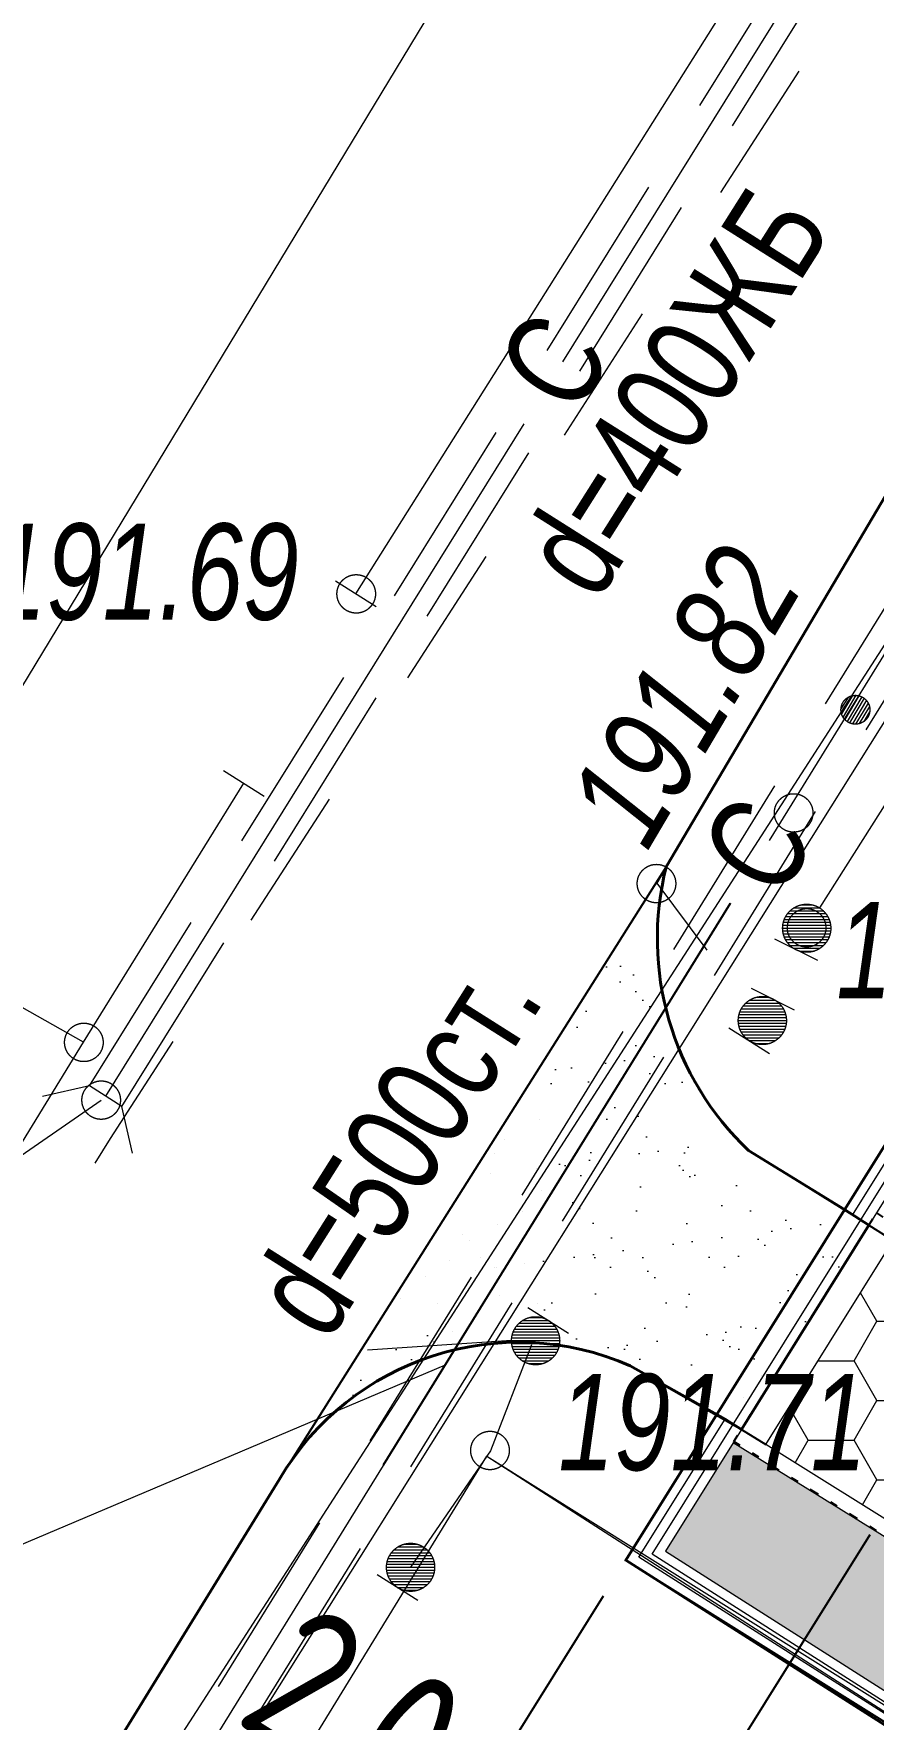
# Model space of a CAD drawing. Header units: millimetres. Extents: x -38151500 to -28914887, y -20564105 to -20349562.
# Drawn here: x -32302454 to -32293731, y -20509929 to -20492416 of the extents above; entities that cross this region are included whole.
import ezdxf
from ezdxf.xclip import XClip

# ---------------------------------------------------------------- set-up
doc = ezdxf.new("R2010")
doc.units = ezdxf.units.MM
doc.header["$MEASUREMENT"] = 0
doc.header["$XCLIPFRAME"] = 0
for name, pattern in [('ГОСТ 2.303 6', [480, 80, -150, 100, -150]), ('Новофедоровское_снт 28_07$0$l049', [3000, 2000, -1000]), ('Новофедоровское_снт 28_07$0$l189_2', [3000, 1500, -1500])]:
    doc.linetypes.add(name, pattern=pattern)
doc.layers.add('!!! ПОДОСНОВА', color=7, linetype='Continuous')
doc.layers.add('Новый_РАЗМЕРЫ', color=7, linetype='Continuous')
for name, color, linetype, lineweight in [('Новый_0-Жирная_Ном._пера__7', 7, 'Continuous', 25), ('Новый_0-Тонкая_Ном._пера__7', 7, 'Continuous', 25), ('Новый_0_Ном._пера__7', 7, 'Continuous', 25), ('Новый_ГП_БК_15.30_Ном._пера__206', 206, 'Continuous', 25), ('Новый_ГП_Благоустройство штриховка_Ном._пера__250', 7, 'Continuous', 20), ('Новый_ГП_Благоустройство штриховка_Ном._пера__252', 251, 'Continuous', 13), ('Новый_ГП_Граница участка_Ном._пера__1', 1, 'Continuous', 40), ('Новый_ГП_Дороги_проезды_Ном._пера__251', 250, 'Continuous', 40), ('Новый_ГП_Ограждение_Ном._пера__152', 152, 'Continuous', 18), ('Новый_ГП_озеленение_газон_Ном._пера__74', 74, 'Continuous', 20), ('Новый_ГП_Текст_Ном._пера__250', 7, 'Continuous', 20), ('Новый_ГП_Тротуар_Дорожки_Ном._пера__24', 26, 'Continuous', 13), ('Новый_РАЗМЕРЫ_Ном._пера__7', 7, 'Continuous', 25), ('Чертеж_1_Новофедоровское_снт 28_07$0$tp_отметки_новые_Ном._пера__253', 252, 'Continuous', 18), ('Чертеж_1_Новофедоровское_снт 28_07$0$tp_трубы под дорогой_Ном._пера__253', 252, 'Continuous', 18), ('Чертеж_1_Новофедоровское_снт 28_07$0$U_ТЕКСТ_БЕЛЫЙ_Ном._пера__253', 252, 'Continuous', 18), ('Чертеж_1_Новый_ГП_Топография_Ном._пера__253', 252, 'Continuous', 18), ('Чертеж_1_Новый_Новофедоровское_снт 28_07$0$tp_Дороги_Ном._пера__253', 252, 'Continuous', 18), ('Чертеж_1_Новый_Новофедоровское_снт 28_07$0$tp_ЛЭП нн_Ном._пера__253', 252, 'Continuous', 18), ('Чертеж_1_Новый_Новофедоровское_снт 28_07$0$tp_Ограждения ДЕР_Ном._пера__253', 252, 'Continuous', 18), ('Чертеж_1_Новый_Новофедоровское_снт 28_07$0$tp_Ограждения мет_Ном._пера__253', 252, 'Continuous', 18), ('Чертеж_1_Новый_Новофедоровское_снт 28_07$0$tp_Ограждения рабица_Ном._пера__253', 252, 'Continuous', 18), ('Чертеж_1_Новый_Новофедоровское_снт 28_07$0$tp_Ограждения_Ном._пера__253', 252, 'Continuous', 18), ('Чертеж_1_Новый_Новофедоровское_снт 28_07$0$tp_Ограждения_Ном._пера__7', 7, 'Continuous', 18), ('Чертеж_1_Новый_Новофедоровское_снт 28_07$0$tp_отметки_новые_Ном._пера__253', 252, 'Continuous', 18), ('Чертеж_1_Новый_Новофедоровское_снт 28_07$0$tp_отметки_новые_Ном._пера__7', 7, 'Continuous', 18), ('Чертеж_1_Новый_Новофедоровское_снт 28_07$0$tp_растительность полоса кустов_Ном._пера__253', 252, 'Continuous', 18), ('Чертеж_1_Новый_Новофедоровское_снт 28_07$0$tp_трубы под дорогой_Ном._пера__253', 252, 'Continuous', 18), ('Чертеж_1_Новый_Новофедоровское_снт 28_07$0$U_Водосток_Ном._пера__253', 252, 'Continuous', 18), ('Чертеж_1_Новый_Новофедоровское_снт 28_07$0$U_Газопровод_Ном._пера__253', 252, 'Continuous', 18)]:
    doc.layers.add(name, color=color, linetype=linetype, lineweight=lineweight)
doc.styles.add('РЎР“Р•РќР•Р\xa0РР\xa0_РЎРўРР›Р¬_1', font='arial.ttf', dxfattribs={"width": 0.75})
doc.styles.add('РЎР“Р•РќР•Р\xa0РР\xa0_РЎРўРР›Р¬_3', font='arial.ttf', dxfattribs={"width": 0.749999})
doc.styles.add('РЎР“Р•РќР•Р\xa0РР\xa0_РЎРўРР›Р¬_7', font='')
doc.styles.get('РЎР“Р•РќР•Р\xa0РР\xa0_РЎРўРР›Р¬_7').set_extended_font_data('GOST_type_A')
doc.linetypes.add('МЕЖА', pattern='A,0,[7,РіРµРЅРїРїР»Р°РЅ 2025_06_18 dima РІР°СЂРёР°РЅС‚ 21.Shx,S=39.68254,R=0,X=0,Y=1.38778e-17],-5480,0', length=5480)
doc.linetypes.add('Новофедоровское_снт 28_07$0$l474_2o', pattern='A,0,[3,РіРµРЅРїРїР»Р°РЅ 2025_06_18 dima РІР°СЂРёР°РЅС‚ 21.Shx,S=31.746032,R=0,X=0,Y=0],-5000,0', length=5000)
doc.linetypes.add('Новофедоровское_снт 28_07$0$lm334', pattern='A,0,[4,РіРµРЅРїРїР»Р°РЅ 2025_06_18 dima РІР°СЂРёР°РЅС‚ 21.Shx,S=79.365079,R=0,X=0,Y=0],-11000,0', length=11000)
doc.linetypes.add('Новофедоровское_снт 28_07$0$З ДЕРЕВ', pattern='A,0,[2,РіРµРЅРїРїР»Р°РЅ 2025_06_18 dima РІР°СЂРёР°РЅС‚ 21.Shx,S=19.84127,R=0,X=0,Y=0.2],-2500,0', length=2500)
doc.linetypes.add('Новофедоровское_снт 28_07$0$ЗАБОР_СЕТКА', pattern='A,0,[1,РіРµРЅРїРїР»Р°РЅ 2025_06_18 dima РІР°СЂРёР°РЅС‚ 21.Shx,S=39.68254,R=0,X=0,Y=2.77556e-17],-5000,0', length=5000)
doc.linetypes.add('Новофедоровское_снт 28_07$0$МЕЖА', pattern='A,0,[5,РіРµРЅРїРїР»Р°РЅ 2025_06_18 dima РІР°СЂРёР°РЅС‚ 21.Shx,S=46.746032,R=0,X=0,Y=6.93889e-18],-6500,0', length=6500)
doc.dimstyles.new('СГЕНЕРИР_СТИЛЬ__2', dxfattribs={"dimtxt": 1500, "dimasz": 658.316413, "dimexe": 0.18, "dimexo": 437.5, "dimgap": 0, "dimtad": 1, "dimdec": 1, "dimlfac": 0.001, "dimzin": 0, "dimdsep": 46, "dimtxsty": 'РЎР“Р•РќР•Р\xa0РР\xa0_РЎРўРР›Р¬_7', "dimblk": 'ARROWHEAD_6', "dimblk1": 'ARROWHEAD_6', "dimblk2": 'ARROWHEAD_6', "dimcen": 0.09, "dimclrd": 7, "dimclre": 7, "dimclrt": 7, "dimadec": 1, "dimazin": 0, "dimtfac": 1, "dimtdec": 4, "dimtmove": 0, "dimatfit": 3, "dimfxl": 0, "dimtolj": 1, "dimtzin": 0, "dimarcsym": 0})
doc.dimstyles.new('СГЕНЕРИР_СТИЛЬ__3', dxfattribs={"dimtxt": 1500, "dimasz": 658.316413, "dimexe": 0.18, "dimexo": 437.5, "dimgap": 0, "dimtad": 1, "dimdec": 1, "dimlfac": 0.001, "dimzin": 0, "dimdsep": 46, "dimtxsty": 'РЎР“Р•РќР•Р\xa0РР\xa0_РЎРўРР›Р¬_7', "dimblk": 'ARROWHEAD_6', "dimblk1": 'ARROWHEAD_6', "dimblk2": 'ARROWHEAD_6', "dimcen": 0.09, "dimclrd": 7, "dimclre": 7, "dimclrt": 7, "dimadec": 1, "dimazin": 0, "dimtfac": 1, "dimtdec": 4, "dimtmove": 2, "dimatfit": 3, "dimfxl": 0, "dimtolj": 1, "dimtzin": 0, "dimarcsym": 0})

# ---------------------------------------------------------------- blocks, each defined once
blk = doc.blocks.new('Чертеж_5_1', base_point=(5813927, -7296))
at = {"layer": 'Чертеж_1_Новый_ГП_Топография_Ном._пера__253', "color": 252, "linetype": 'Новофедоровское_снт 28_07$0$МЕЖА', "lineweight": 18, "flags": 128}
for points in [[(-32308273, -20524360), (-32308233, -20524296), (-32297746, -20507196), (-32271576, -20524004), (-32260015, -20507967), (-32250099, -20495163), (-32251853, -20487946), (-32253858, -20480799), (-32259351, -20482761), (-32262207, -20481924), (-32276478, -20473145), (-32266529, -20456936), (-32274137, -20452238), (-32315168, -20519982)], [(-32277303, -20473796), (-32257903, -20485776), (-32255433, -20481776), (-32250993, -20493826), (-32260723, -20507436), (-32259863, -20507996), (-32271223, -20523486), (-32271553, -20524026), (-32271823, -20523856), (-32296303, -20508276), (-32285623, -20491166), (-32287333, -20490046)]]:
    blk.add_lwpolyline(points, close=True, dxfattribs=at)
at = {"layer": 'Чертеж_1_Новый_Новофедоровское_снт 28_07$0$tp_Дороги_Ном._пера__253', "color": 252, "linetype": 'Новофедоровское_снт 28_07$0$l189_2', "lineweight": 18, "flags": 128}
for points in [[(-32278903, -20476222), (-32279771, -20476352), (-32280400, -20476906), (-32289164, -20489694), (-32295981, -20501242), (-32295049, -20502487)], [(-32314283, -20524654), (-32313514, -20523174), (-32301656, -20503895), (-32288152, -20482967), (-32288924, -20481881)], [(-32297488, -20505994), (-32299082, -20506102), (-32309754, -20523450), (-32311520, -20526073)]]:
    blk.add_lwpolyline(points, dxfattribs=at)
at = {"layer": 'Чертеж_1_Новый_Новофедоровское_снт 28_07$0$tp_ЛЭП нн_Ном._пера__253', "color": 252, "linetype": 'Continuous', "lineweight": 18, "flags": 128}
blk.add_lwpolyline([(-32310273, -20525995), (-32309162, -20524332), (-32288548, -20491490), (-32263511, -20451362), (-32262302, -20449768)], dxfattribs=at)
at = {"layer": 'Чертеж_1_Новый_Новофедоровское_снт 28_07$0$tp_Ограждения ДЕР_Ном._пера__253', "color": 252, "linetype": 'Новофедоровское_снт 28_07$0$З ДЕРЕВ', "lineweight": 18, "flags": 128}
for points in [[(-32299106, -20498235), (-32292198, -20487269)], [(-32310834, -20517424), (-32301938, -20502895), (-32300270, -20500204)], [(-32297281, -20506038), (-32297708, -20507141), (-32298538, -20508350)]]:
    blk.add_lwpolyline(points, dxfattribs=at)
at = {"layer": 'Чертеж_1_Новый_Новофедоровское_снт 28_07$0$tp_Ограждения мет_Ном._пера__253', "color": 252, "linetype": 'Новофедоровское_снт 28_07$0$l474_2o', "lineweight": 18, "flags": 128}
blk.add_lwpolyline([(-32301938, -20502895), (-32304226, -20501602)], dxfattribs=at)
at = {"layer": 'Чертеж_1_Новый_Новофедоровское_снт 28_07$0$tp_Ограждения рабица_Ном._пера__253', "color": 252, "linetype": 'Новофедоровское_снт 28_07$0$ЗАБОР_СЕТКА', "lineweight": 18, "flags": 128}
for points in [[(-32280957, -20480471), (-32294289, -20501499)], [(-32297746, -20507196), (-32288083, -20513241), (-32283015, -20516413), (-32279875, -20519049), (-32278871, -20518387)]]:
    blk.add_lwpolyline(points, dxfattribs=at)
at = {"layer": 'Чертеж_1_Новый_Новофедоровское_снт 28_07$0$tp_Ограждения_Ном._пера__253', "color": 252, "linetype": 'Continuous', "lineweight": 18, "flags": 128}
for points in [[(-32299318, -20498102), (-32298895, -20498368)], [(-32300482, -20500071), (-32300059, -20500337)], [(-32294758, -20501819), (-32294311, -20502043)], [(-32294998, -20502333), (-32294551, -20502557)], [(-32295233, -20502744), (-32294810, -20503010)], [(-32297320, -20505651), (-32296897, -20505917)], [(-32298887, -20508425), (-32298464, -20508691)]]:
    blk.add_lwpolyline(points, dxfattribs=at)
at = {"layer": 'Чертеж_1_Новый_Новофедоровское_снт 28_07$0$tp_Ограждения_Ном._пера__7', "color": 7, "linetype": 'Continuous', "lineweight": 18}
for p, q in [((-32294593, -20501528), (-32294252, -20501528)), ((-32294554, -20501498), (-32294291, -20501498)), ((-32294483, -20501468), (-32294363, -20501468)), ((-32294669, -20501678), (-32294175, -20501678)), ((-32294664, -20501648), (-32294181, -20501648)), ((-32294653, -20501618), (-32294190, -20501618)), ((-32294639, -20501588), (-32294204, -20501588)), ((-32294620, -20501558), (-32294225, -20501558)), ((-32294671, -20501708), (-32294172, -20501708)), ((-32294670, -20501738), (-32294175, -20501738)), ((-32294665, -20501768), (-32294179, -20501768)), ((-32294655, -20501798), (-32294188, -20501798)), ((-32294641, -20501828), (-32294203, -20501828)), ((-32294623, -20501858), (-32294222, -20501858)), ((-32294597, -20501888), (-32294248, -20501888)), ((-32294560, -20501918), (-32294285, -20501918)), ((-32294496, -20501948), (-32294346, -20501948)), ((-32295114, -20502577), (-32294651, -20502577)), ((-32295100, -20502547), (-32294665, -20502547)), ((-32295081, -20502517), (-32294686, -20502517)), ((-32295054, -20502487), (-32294713, -20502487)), ((-32295015, -20502457), (-32294752, -20502457)), ((-32294944, -20502427), (-32294824, -20502427)), ((-32295132, -20502667), (-32294633, -20502667)), ((-32295131, -20502697), (-32294636, -20502697)), ((-32295130, -20502637), (-32294636, -20502637)), ((-32295126, -20502727), (-32294640, -20502727)), ((-32295125, -20502607), (-32294642, -20502607)), ((-32295116, -20502757), (-32294649, -20502757)), ((-32295102, -20502787), (-32294664, -20502787)), ((-32295084, -20502817), (-32294683, -20502817)), ((-32295058, -20502847), (-32294709, -20502847)), ((-32295021, -20502877), (-32294746, -20502877)), ((-32294957, -20502907), (-32294807, -20502907)), ((-32297470, -20505904), (-32297007, -20505904)), ((-32297456, -20505874), (-32297021, -20505874)), ((-32297437, -20505844), (-32297042, -20505844)), ((-32297410, -20505814), (-32297069, -20505814)), ((-32297371, -20505784), (-32297108, -20505784)), ((-32297300, -20505754), (-32297180, -20505754)), ((-32297488, -20505994), (-32296989, -20505994)), ((-32297487, -20506024), (-32296992, -20506024)), ((-32297486, -20505964), (-32296992, -20505964)), ((-32297482, -20506054), (-32296996, -20506054)), ((-32297481, -20505934), (-32296998, -20505934)), ((-32297472, -20506084), (-32297005, -20506084)), ((-32297458, -20506114), (-32297020, -20506114)), ((-32297440, -20506144), (-32297039, -20506144)), ((-32297414, -20506174), (-32297065, -20506174)), ((-32297377, -20506204), (-32297102, -20506204)), ((-32297313, -20506234), (-32297163, -20506234)), ((-32298709, -20508168), (-32298368, -20508168)), ((-32298670, -20508138), (-32298407, -20508138)), ((-32298599, -20508108), (-32298479, -20508108)), ((-32298787, -20508348), (-32298288, -20508348)), ((-32298785, -20508318), (-32298291, -20508318)), ((-32298780, -20508288), (-32298297, -20508288)), ((-32298769, -20508258), (-32298306, -20508258)), ((-32298755, -20508228), (-32298320, -20508228)), ((-32298736, -20508198), (-32298341, -20508198)), ((-32298786, -20508378), (-32298291, -20508378)), ((-32298781, -20508408), (-32298295, -20508408)), ((-32298771, -20508438), (-32298304, -20508438)), ((-32298757, -20508468), (-32298319, -20508468)), ((-32298739, -20508498), (-32298338, -20508498)), ((-32298713, -20508528), (-32298364, -20508528)), ((-32298676, -20508558), (-32298401, -20508558)), ((-32298612, -20508588), (-32298462, -20508588))]:
    blk.add_line(p, q, dxfattribs=at)
for centre in [(-32294422, -20501710), (-32294883, -20502669), (-32297239, -20505996), (-32298538, -20508350)]:
    blk.add_circle(centre, 250, dxfattribs=at)
at = {"layer": 'Чертеж_1_Новый_Новофедоровское_снт 28_07$0$tp_отметки_новые_Ном._пера__253', "color": 252, "linetype": 'Continuous', "lineweight": 18, "flags": 128}
blk.add_lwpolyline([(-32311918, -20505517), (-32304677, -20505517), (-32301753, -20503496)], dxfattribs=at)
at = {"layer": 'Чертеж_1_Новый_Новофедоровское_снт 28_07$0$tp_отметки_новые_Ном._пера__7', "color": 7, "linetype": 'Continuous', "lineweight": 18}
for centre in [(-32299103, -20498236), (-32295983, -20501246), (-32294423, -20501706), (-32301933, -20502896), (-32301753, -20503496), (-32297713, -20507136)]:
    blk.add_circle(centre, 200, dxfattribs=at)
at = {"layer": 'Чертеж_1_Новый_Новофедоровское_снт 28_07$0$tp_растительность полоса кустов_Ном._пера__253', "color": 252, "linetype": 'Continuous', "lineweight": 18, "flags": 128}
for points in [[(-32293993, -20499311), (-32294066, -20499432)], [(-32293948, -20499293), (-32294060, -20499481)], [(-32293911, -20499290), (-32294045, -20499515)], [(-32293879, -20499295), (-32294026, -20499542)], [(-32293850, -20499306), (-32294003, -20499561)], [(-32293825, -20499321), (-32293977, -20499576)], [(-32293802, -20499342), (-32293948, -20499586)], [(-32293784, -20499370), (-32293915, -20499590)], [(-32293770, -20499406), (-32293877, -20499584)], [(-32293768, -20499460), (-32293828, -20499561)]]:
    blk.add_lwpolyline(points, dxfattribs=at)
at = {"layer": 'Чертеж_1_Новый_Новофедоровское_снт 28_07$0$tp_растительность полоса кустов_Ном._пера__253', "color": 252, "linetype": 'Continuous', "lineweight": 18}
for centre, radius in [((-32293916, -20499440), 150), ((-32294558, -20500512), 200)]:
    blk.add_circle(centre, radius, dxfattribs=at)
at = {"layer": 'Чертеж_1_Новый_Новофедоровское_снт 28_07$0$tp_трубы под дорогой_Ном._пера__253', "color": 252, "linetype": 'Новофедоровское_снт 28_07$0$l049', "lineweight": 18, "flags": 128}
for points in [[(-32301876, -20503349), (-32291933, -20487379)], [(-32301537, -20503561), (-32291594, -20487591)], [(-32288449, -20490021), (-32302282, -20512414)], [(-32288027, -20490289), (-32301860, -20512682)]]:
    blk.add_lwpolyline(points, dxfattribs=at)
at = {"layer": 'Чертеж_1_Новый_Новофедоровское_снт 28_07$0$tp_трубы под дорогой_Ном._пера__253', "color": 252, "linetype": 'Continuous', "lineweight": 18, "flags": 128}
blk.add_lwpolyline([(-32301427, -20504048), (-32301537, -20503561), (-32301876, -20503349), (-32302364, -20503459)], dxfattribs=at)
at = {"layer": 'Чертеж_1_Новый_Новофедоровское_снт 28_07$0$U_Водосток_Ном._пера__253', "color": 252, "linetype": 'Continuous', "lineweight": 18, "flags": 128}
for points in [[(-32296957, -20495826), (-32291763, -20487485)], [(-32288239, -20490158), (-32294812, -20500798)], [(-32301706, -20503455), (-32297357, -20496469)], [(-32295214, -20501449), (-32302069, -20512546)]]:
    blk.add_lwpolyline(points, dxfattribs=at)
at = {"layer": 'Чертеж_1_Новый_Новофедоровское_снт 28_07$0$U_Газопровод_Ном._пера__253', "color": 252, "linetype": 'Новофедоровское_снт 28_07$0$lm334', "lineweight": 18, "flags": 128}
blk.add_lwpolyline([(-32309591, -20523523), (-32287143, -20488740), (-32266592, -20456897), (-32258475, -20444319), (-32258757, -20444465), (-32256427, -20443258), (-32251196, -20444879)], dxfattribs=at)
at = {"layer": 'Чертеж_1_Новофедоровское_снт 28_07$0$tp_отметки_новые_Ном._пера__253', "color": 252, "linetype": 'Continuous', "lineweight": 18, "char_height": 1000, "attachment_point": 7, "style": 'РЎР“Р•РќР•Р\xa0РР\xa0_РЎРўРР›Р¬_1'}
for s, insert in [('\\A1;{\\pql;\\fArial|b0|i1|c204|p0;\\W0.750000;191.69}', (-32302904, -20498519)), ('\\A1;{\\pql;\\fArial|b0|i1|c204|p0;\\W0.750000;191.78}', (-32294115, -20502451)), ('\\A1;{\\pql;\\fArial|b0|i1|c204|p0;\\W0.750000;191.71}', (-32297003, -20507355))]:
    blk.add_mtext(s, dxfattribs=dict(at, insert=insert))
at = {"layer": 'Чертеж_1_Новофедоровское_снт 28_07$0$tp_отметки_новые_Ном._пера__253', "color": 252, "linetype": 'Continuous', "lineweight": 18, "insert": (-32296069, -20500929), "char_height": 1000, "attachment_point": 7, "rotation": 59.4459, "style": 'РЎР“Р•РќР•Р\xa0РР\xa0_РЎРўРР›Р¬_1'}
blk.add_mtext('\\A1;{\\pql;\\fArial|b0|i1|c204|p0;\\W0.750000;191.82}', dxfattribs=at)
at = {"layer": 'Чертеж_1_Новофедоровское_снт 28_07$0$tp_трубы под дорогой_Ном._пера__253', "color": 252, "linetype": 'Continuous', "lineweight": 18, "char_height": 1000, "attachment_point": 7, "rotation": 57.6886, "style": 'РЎР“Р•РќР•Р\xa0РР\xa0_РЎРўРР›Р¬_3'}
for s, insert in [('\\A1;{\\pql;\\fArial|b0|i0|c204|p0;\\W0.749999;d=400ЖБ}', (-32296588, -20498339)), ('\\A1;{\\pql;\\fArial|b0|i0|c204|p0;\\W0.749999;d=500ст.}', (-32299388, -20506036))]:
    blk.add_mtext(s, dxfattribs=dict(at, insert=insert))
at = {"layer": 'Чертеж_1_Новофедоровское_снт 28_07$0$U_ТЕКСТ_БЕЛЫЙ_Ном._пера__253', "color": 252, "linetype": 'Continuous', "lineweight": 18, "char_height": 1000, "attachment_point": 7, "rotation": 57.6886, "style": 'РЎР“Р•РќР•Р\xa0РР\xa0_РЎРўРР›Р¬_3'}
for insert in [(-32296817, -20496415), (-32294706, -20501445)]:
    blk.add_mtext('\\A1;{\\pql;\\fArial|b0|i0|c204|p0;\\W0.749999;С}', dxfattribs=dict(at, insert=insert))
blk = doc.blocks.new('*D57', base_point=(-32248450, -20494612))
at = {"layer": 'Новый_РАЗМЕРЫ_Ном._пера__7', "color": 7, "linetype": 'Continuous', "lineweight": 25}
for p, q in [((-32295932, -20508508), (-32290842, -20511689)), ((-32291465, -20508929), (-32289776, -20509984)), ((-32290217, -20510117), (-32290438, -20509162)), ((-32290052, -20509199), (-32290327, -20509640)), ((-32290327, -20509640), (-32291393, -20511344)), ((-32291503, -20510867), (-32291282, -20511822)), ((-32291393, -20511344), (-32291668, -20511785))]:
    blk.add_line(p, q, dxfattribs=at)
at = {"layer": 'Новый_РАЗМЕРЫ_Ном._пера__7', "color": 7, "lineweight": 25, "insert": (-32293136, -20513672), "char_height": 1500, "attachment_point": 7, "rotation": 58, "style": 'РЎР“Р•РќР•Р\xa0РР\xa0_РЎРўРР›Р¬_7'}
blk.add_mtext('\\A1;{\\pql;\\fGOST_type_A|b0|i0|c0|p0;\\W1.000000;2,0}', dxfattribs=at)
blk = doc.blocks.new('ARROWHEAD_6')
at = {"color": 0, "linetype": 'Continuous', "lineweight": 0}
for p, q in [((-0.5, -0.5), (0.5, 0.5)), ((0, 0), (-1, 0))]:
    blk.add_line(p, q, dxfattribs=at)
blk = doc.blocks.new('*D58', base_point=(-32248450, -20494612))
at = {"layer": 'Новый_РАЗМЕРЫ_Ном._пера__7', "color": 7, "linetype": 'Continuous', "lineweight": 25}
for p, q in [((-32297182, -20513479), (-32293764, -20508010)), ((-32298889, -20512413), (-32296535, -20508647)), ((-32298985, -20511587), (-32298545, -20511862)), ((-32298067, -20511752), (-32299022, -20511972)), ((-32298545, -20511862), (-32296838, -20512928)), ((-32297316, -20513039), (-32296361, -20512818)), ((-32296838, -20512928), (-32296397, -20513204))]:
    blk.add_line(p, q, dxfattribs=at)
at = {"layer": 'Новый_РАЗМЕРЫ_Ном._пера__7', "color": 7, "lineweight": 25, "insert": (-32300577, -20510239), "char_height": 1500, "attachment_point": 7, "rotation": 327.9992, "style": 'РЎР“Р•РќР•Р\xa0РР\xa0_РЎРўРР›Р¬_7'}
blk.add_mtext('\\A1;{\\pql;\\fGOST_type_A|b0|i0|c0|p0;\\W1.000000;2,0}', dxfattribs=at)

msp = doc.modelspace()

# ---------------------------------------------------------------- hatches: boundary and pattern name
at = {"layer": 'Новый_ГП_Благоустройство штриховка_Ном._пера__250', "linetype": 'Continuous', "lineweight": 20}
h = msp.add_hatch(dxfattribs=at)
h.set_pattern_fill('AR_SAND_0003', style=0, pattern_type=2)
h.set_pattern_definition([(37.5, (5814841, -6025.8), (-24.0004694, 734.119856), [0, -579.12, 0, -647.7, 0, -619.125]), (7.5, (5814841, -6025.8), (674.284925, 1075.23765), [0, -312.42, 0, -521.97, 0, -200.025]), (327.5, (5814372.4, -6025.8), (1186.488555, 2.155777), [0, -190.5, 0, -685.8, 0, -895.35]), (317.5, (5814372.4, -6025.8), (1145.334679, 334.393985), [0, -95.25, 0, -449.58, 0, -514.35])])
h.paths.add_polyline_path([(-32299802.49, -20507277.8, -0.36193989), (-32296255.31, -20506255.73), (-32295101.02, -20506916.11), (-32293776.22, -20504796.19), (-32295026.82, -20504017.6, -0.27176199), (-32295881.89, -20501073.26)])
at = {"layer": 'Новый_ГП_Благоустройство штриховка_Ном._пера__252', "linetype": 'Continuous', "lineweight": 13}
h = msp.add_hatch(dxfattribs=at)
h.set_pattern_fill('HONEY_0003', color=251, style=0, pattern_type=2)
h.set_pattern_definition([(0, (5813926.6, -7295.8), (714.375, 412.4445968), [476.25, -952.5]), (120, (5813926.6, -7295.8), (-714.3749984, 412.4445995), [476.25, -952.5]), (60, (5813926.6, -7295.8), (1.6e-06, 824.8891962), [0, -952.5, 476.25, 0, 0, 0])])
h.paths.add_polyline_path([(-32293522.9, -20504954.42), (-32294846.71, -20507074.96), (-32291710.71, -20509034.61), (-32290386.1, -20506914.79)])
h = msp.add_hatch(dxfattribs=at)
h.set_pattern_fill('GRAVEL_0003', color=251, style=0, pattern_type=2)
h.set_pattern_definition([(228.0127875, (5814841.02, -6025.8), (10160.0000008, 11429.9999993), [170.86072, -16915.24182]), (184.969741, (5814726.72, -6152.797), (15239.99999397, 1270.00007235), [293.20236, -29027.024447]), (132.5104471, (5814434.62, -6178.2), (-12700.00000536, 13969.99999512), [206.74076, -20467.361397]), (267.273689, (5813939.32, -6495.697), (1270.00000266, 25399.99999987), [267.00226, -26433.218713]), (292.83365418, (5813926.62, -6762.397), (-6350.00000053, 15239.99999978), [261.81685, -25919.903873]), (357.273689, (5814028.22, -7003.697), (-25399.99999987, 1270.00000266), [267.00226, -26433.218713]), (37.69424047, (5814294.92, -7016.397), (16509.99999927, 12700.00000095), [353.09683, -34956.557657]), (72.25532837, (5814574.32, -6800.497), (8890.00000239, 27939.99999924), [333.35976, -33002.6283]), (121.42956562, (5814675.92, -6482.997), (-10160.00000144, 16509.99999911), [267.9065, -26522.77285]), (175.2363583, (5814536.22, -6254.4), (-13969.9999998, 1270.0000022), [305.85664, -14986.968475]), (222.3974378, (5814231.42, -6228.997), (15239.999999512, 13970.000000532), [395.53896, -39158.386256]), (138.81407483, (5815196.62, -6508.4), (-8889.99999947, 7620.00000062), [135.00227, -13365.282912]), (171.4692344, (5815095.02, -6419.497), (-16510.000000445, 2539.99999712), [256.84099, -25427.3195]), (225, (5814841, -6381.4), (0, 1270), [179.60467, -1616.446554]), (203.1985905, (5814752.12, -6229), (6350.0000002, 2539.99999955), [96.72066, -9575.311184]), (291.8014095, (5814663.22, -6267.1), (-1270.0000003, 3809.9999999), [136.78281, -6702.376495]), (30.96375653, (5814714.02, -6394.1), (3810.0000001, 2539.9999999), [222.15983, -7183.149076]), (161.5650512, (5814904.5, -6279.8), (-2540, 1270), [160.64357, -3855.44906]), (16.38954033, (5813926.62, -6267.1), (12700, 3810), [225.044, -22279.413336]), (70.34617594, (5814142.52, -6203.6), (5080.00000046, 13969.99999984), [188.79947, -18691.10784]), (293.1985905, (5814904.52, -6025.8), (-2539.99999956, 6350.0000002), [193.44005, -9478.591794]), (343.61045967, (5814980.72, -6203.6), (-12700.00000027, 3809.99999911), [225.044, -22279.413336]), (339.44395478, (5813926.62, -7054.5), (-6350, 2540), [217.0176, -10633.867157]), (294.7751406, (5814129.82, -7130.7), (-6350.00000756, 13969.99999656), [181.83606, -18001.79669]), (66.8014095, (5814917.22, -7295.8), (2539.9999996, 6350.00000016), [193.44005, -9478.591794]), (17.35402464, (5814993.42, -7118), (16509.99999967, 5080.00000107), [212.89137, -21076.18799]), (69.44395478, (5814294.92, -7295.8), (2540.00000004, 6350), [108.5088, -10742.375957]), (101.3099325, (5814841.02, -7295.8), (-1270, 5080), [64.7573, -6410.997482]), (165.9637565, (5814828.32, -7232.3), (-3810, 1270), [261.81685, -4974.527295]), (186.00900596, (5814574.32, -7168.797), (12699.99999993, 1270.00000066), [242.6335, -24020.68243]), (303.6900675, (5814714.02, -6508.4), (-1270.0000002, 2540), [183.16194, -4395.88818]), (353.15722659, (5814815.62, -6660.797), (-21590.00000013, 2539.99999887), [319.77838, -31658.004533]), (60.9453959, (5815133.12, -6698.9), (5080.00000014, 8889.99999992), [130.75412, -12944.69616]), (90, (5815196.6, -6584.6), (-1270, 1270), [76.2, -1193.8]), (120.25643716, (5814548.92, -7130.7), (-5079.99999938, 8890.00000035), [176.43348, -17466.970387]), (48.0127875, (5814460.02, -6978.3), (10160.00000084, 11429.99999926), [341.72144, -16744.3811]), (0, (5814688.6, -6724.3), (1270, 1270), [330.2, -939.8]), (325.3048465, (5815018.82, -6724.3), (-12700.00000481, 8889.99999313), [200.80478, -19879.658362]), (254.0546041, (5815183.92, -6838.6), (1269.9999999, 5080), [184.91454, -9060.82502]), (207.64597536, (5815133.12, -7016.397), (24130.000000887, 12699.999998315), [301.07255, -29806.23221]), (175.42607874, (5814866.42, -7156.097), (-16510, 1270), [318.51473, -31532.923228])])
h.paths.add_polyline_path([(-32299901.59, -20507434.65), (-32299802.49, -20507277.8, 0.01608831)])
at = {"layer": 'Новый_ГП_озеленение_газон_Ном._пера__74', "linetype": 'Continuous', "lineweight": 20}
h = msp.add_hatch(dxfattribs=at)
h.set_pattern_fill('AR_SAND_0003', color=74, style=0, pattern_type=2)
h.set_pattern_definition([(37.5, (5813926.6, -7295.8), (-24.0004694, 734.119856), [0, -579.12, 0, -647.7, 0, -619.125]), (7.5, (5813926.6, -7295.8), (674.284925, 1075.23765), [0, -312.42, 0, -521.97, 0, -200.025]), (327.5, (5813458, -7295.8), (1186.488555, 2.155777), [0, -190.5, 0, -685.8, 0, -895.35]), (317.5, (5813458, -7295.8), (1145.334679, 334.393985), [0, -95.25, 0, -449.58, 0, -514.35])])
h.paths.add_polyline_path([(-32295187.89, -20507055.27), (-32295891.42, -20508182.38), (-32271650.86, -20523609.99), (-32271472.77, -20523318.57), (-32262368.35, -20510904.18), (-32264459.18, -20509597.51, -0.31824529), (-32269283.52, -20512515.76, -0.01364481), (-32271797.63, -20512471.26, 0.25887197), (-32276124, -20514421.77, -0.34937632), (-32282189.52, -20515267.92, -0.17240479), (-32287351.04, -20507894.33, -0.07802911), (-32287587.46, -20504732.63, -0.26683861), (-32285174.3, -20501040.41, -0.00412415), (-32283066.91, -20500287.26, 0.3045295), (-32282279.76, -20499281.03, -0.0082483), (-32282381.92, -20498396.73), (-32285061.68, -20496722.07), (-32291058.51, -20506317.62), (-32290179.38, -20506867.03), (-32291662.99, -20509241.3)])

# ---------------------------------------------------------------- linework, layer by layer
at = {"layer": 'Новый_0-Жирная_Ном._пера__7', "color": 7, "linetype": 'Continuous', "lineweight": 25}
msp.add_line((-32298820.04, -20507285.77), (-32295214.34, -20501448.85), dxfattribs=at)
at = {"layer": 'Новый_0-Тонкая_Ном._пера__7', "color": 7, "linetype": 'Continuous', "lineweight": 25}
msp.add_lwpolyline([(-32295881.89, -20501073.26), (-32299901.59, -20507434.65, -0.38024235), (-32296255.31, -20506255.73), (-32295101.02, -20506916.11), (-32293776.22, -20504796.19), (-32295026.82, -20504017.6, -0.27176199)], format="xyb", close=True, dxfattribs=at)
at = {"layer": 'Новый_0_Ном._пера__7', "color": 7, "linetype": 'Continuous', "lineweight": 25}
for p, q in [((-32293776.22, -20504796.19), (-32293522.9, -20504954.42)), ((-32295101.02, -20506916.11), (-32294846.71, -20507074.96))]:
    msp.add_line(p, q, dxfattribs=at)
at = {"layer": 'Новый_ГП_БК_15.30_Ном._пера__206', "color": 206, "linetype": 'ГОСТ 2.303 6', "lineweight": 25}
msp.add_lwpolyline([(-32293697.87, -20504668.18), (-32290179.41, -20506867.08), (-32291662.99, -20509241.3), (-32295180.41, -20507043.29)], close=True, dxfattribs=at)
at = {"layer": 'Новый_ГП_Граница участка_Ном._пера__1', "color": 1, "linetype": 'МЕЖА', "lineweight": 40}
msp.add_lwpolyline([(-32277303.38, -20473795.8), (-32257903.38, -20485775.8), (-32255433.38, -20481775.8), (-32250993.38, -20493825.8), (-32260723.38, -20507435.8), (-32259863.38, -20507995.8), (-32271223.38, -20523485.8), (-32271553.38, -20524025.8), (-32271823.38, -20523855.8), (-32296303.38, -20508275.8), (-32285623.38, -20491165.8), (-32287333.38, -20490045.8)], close=True, dxfattribs=at)
at = {"layer": 'Новый_ГП_Дороги_проезды_Ном._пера__251', "color": 250, "linetype": 'Continuous', "lineweight": 40}
msp.add_lwpolyline([(-32282420.85, -20482086.82), (-32282523.36, -20482022.16, 0.37219081), (-32284012.82, -20482176.89), (-32289135.92, -20489652.27), (-32295881.94, -20501073.43, 0.27174644), (-32295026.82, -20504017.6), (-32294028.82, -20504631.81), (-32293777.34, -20504795.49), (-32295101.02, -20506916.11), (-32295270.63, -20506810.13), (-32296255.31, -20506255.73, 0.38024235), (-32299901.59, -20507434.65), (-32309740.95, -20523427.97)], format="xyb", dxfattribs=at)
at = {"layer": 'Новый_ГП_Ограждение_Ном._пера__152', "color": 152, "linetype": 'Continuous', "lineweight": 18}
for points in [[(-32295101.02, -20506916.11), (-32295891.42, -20508182.38), (-32271650.86, -20523609.99), (-32271472.77, -20523318.57), (-32260292.86, -20508074.13), (-32261149.66, -20507516.22), (-32251329.79, -20493780.51), (-32255501.85, -20482457.67), (-32257805.75, -20486188.68), (-32277205.7, -20474208.71), (-32279539.89, -20477990.43), (-32279709.1, -20477883.78), (-32277270.82, -20473933.43), (-32257870.84, -20485913.42), (-32255456.21, -20482003.09), (-32251105.52, -20493810.7), (-32260865.47, -20507462.6), (-32260006.54, -20508021.91), (-32271306.51, -20523430.06), (-32271586.41, -20523888.08), (-32296166.06, -20508244.66), (-32295270.63, -20506810.13), (-32295101.15, -20506916.03)], [(-32293777.29, -20504795.4), (-32293946.95, -20504689.5), (-32285486.74, -20491135.75), (-32287197.16, -20490015.48), (-32284580.46, -20485776.07), (-32284410.81, -20485881.99), (-32286924.7, -20489954.85), (-32285213.47, -20491075.66), (-32293777.34, -20504795.49)]]:
    msp.add_lwpolyline(points, dxfattribs=at)
msp.add_lwpolyline([(-32277238.26, -20474071.07), (-32257838.29, -20486051.05), (-32255479.03, -20482230.38), (-32251217.65, -20493795.6), (-32261007.57, -20507489.41), (-32260149.7, -20508048.02), (-32271389.64, -20523374.32), (-32271618.64, -20523749.03), (-32296028.74, -20508213.52), (-32285350.11, -20491105.7), (-32287060.93, -20489985.17)], close=True, dxfattribs=at)
at = {"layer": 'Новый_ГП_озеленение_газон_Ном._пера__74', "color": 74, "linetype": 'Continuous', "lineweight": 20}
msp.add_lwpolyline([(-32291662.99, -20509241.3), (-32295187.89, -20507055.27), (-32295891.42, -20508182.38), (-32271650.86, -20523609.99), (-32271472.77, -20523318.57), (-32262368.35, -20510904.18), (-32264459.18, -20509597.51, -0.31824529), (-32269283.52, -20512515.76, -0.01364481), (-32271797.63, -20512471.26, 0.25887197), (-32276124, -20514421.77, -0.34937632), (-32282189.52, -20515267.92, -0.17240479), (-32287351.04, -20507894.33, -0.07802911), (-32287587.46, -20504732.63, -0.26683861), (-32285174.3, -20501040.41, -0.00412415), (-32283066.91, -20500287.26, 0.3045295), (-32282279.76, -20499281.03, -0.0082483), (-32282381.92, -20498396.73), (-32285061.68, -20496722.07), (-32291058.51, -20506317.62), (-32290179.38, -20506867.03)], format="xyb", close=True, dxfattribs=at)
at = {"layer": 'Новый_ГП_Текст_Ном._пера__250', "color": 7, "linetype": 'Continuous', "lineweight": 20}
msp.add_line((-32298179.03, -20506248.09), (-32313811.6, -20512876.85), dxfattribs=at)
at = {"layer": 'Новый_ГП_Тротуар_Дорожки_Ном._пера__24', "color": 26, "linetype": 'Continuous', "lineweight": 13}
msp.add_lwpolyline([(-32294846.71, -20507074.96), (-32293522.9, -20504954.42), (-32290386.1, -20506914.79), (-32291710.71, -20509034.61)], close=True, dxfattribs=at)

# ---------------------------------------------------------------- block references
at = {"layer": '!!! ПОДОСНОВА', "color": 252, "linetype": 'Continuous', "lineweight": 40}
ref = msp.add_blockref('Чертеж_5_1', (5813926.62, -7295.8), dxfattribs=at)
XClip(ref).set_block_clipping_path([(-32342847.3118521906, -20426134.2498699203), (-32342847.3118521906, -20517391.6082299612), (-32320266.7422028184, -20517391.6082299612), (-32314873.6045184806, -20528511.4797440507), (-32229507.7408887595, -20528511.4797440507), (-32229507.7408887595, -20426017.5390227698)])

# ---------------------------------------------------------------- dimensions: what is measured, and where the dimension line sits
at = {"layer": 'Новый_РАЗМЕРЫ', "color": 7, "linetype": 'Continuous', "lineweight": 25}
for base, p1, p2, angle, dimstyle, picture, middle, turn in [((-32296838.2, -20512928.49), (-32296303.38, -20508275.8), (-32293532.58, -20507638.56), 327.999202, 'СГЕНЕРИР_СТИЛЬ__2', '*D58', (-32299595.25, -20509967.49), 327.999202), ((-32291392.59, -20511344.4), (-32291835.64, -20508697.05), (-32296303.38, -20508275.8), 238, 'СГЕНЕРИР_СТИЛЬ__3', '*D57', (-32292908.29, -20511891.96), 58)]:
    dim = msp.add_linear_dim(base=base, p1=p1, p2=p2, angle=angle, dimstyle=dimstyle, dxfattribs=at)
    dim.commit()
    dim.dimension.update_dxf_attribs({"geometry": picture, "text_midpoint": middle, "dimtype": 160, "text_rotation": turn})

doc.saveas('drawing.dxf')
